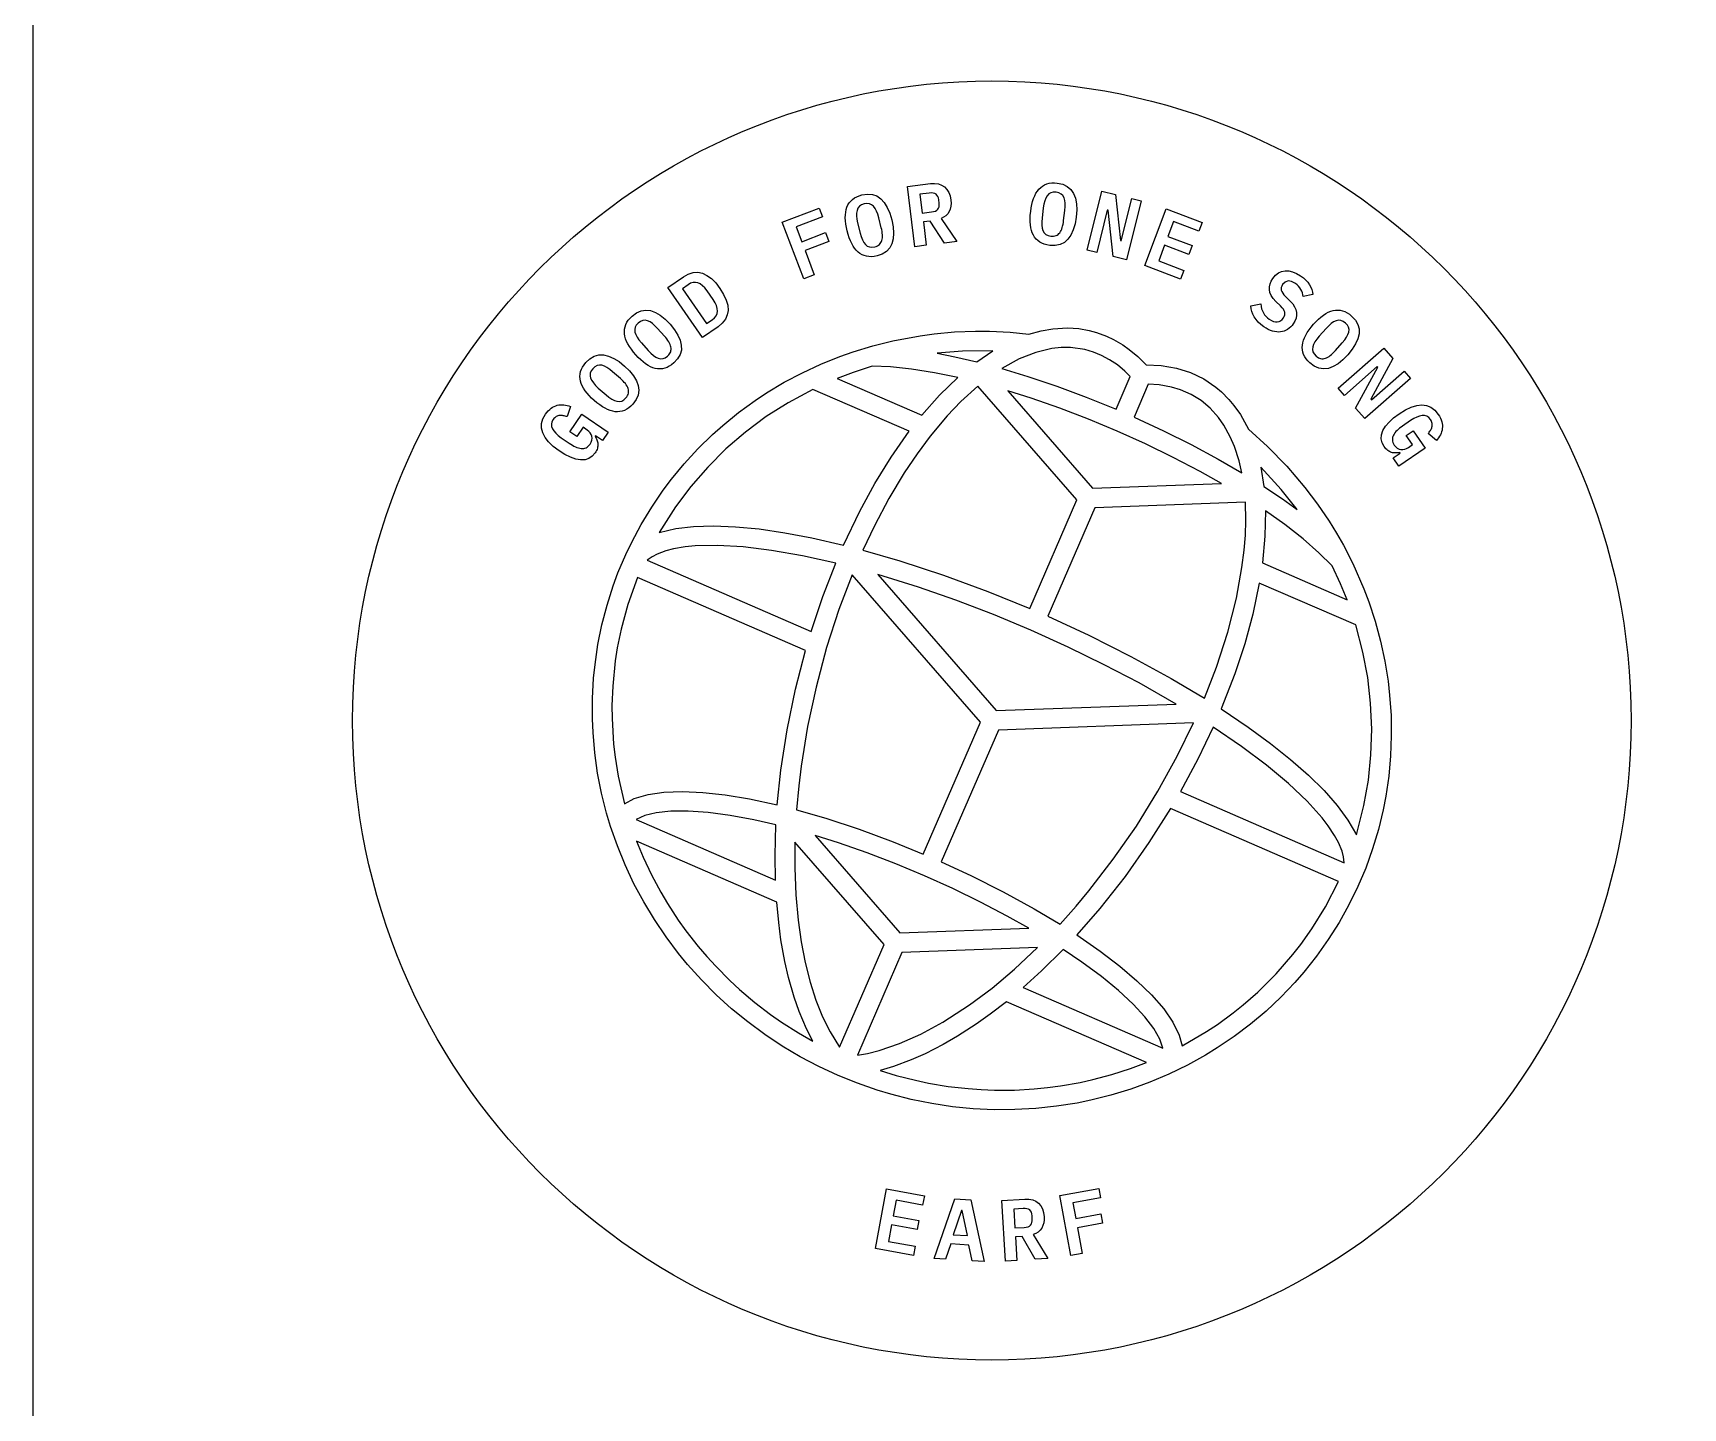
# Model space of a CAD drawing. Header units: millimetres. Extents: x 0 to 600, y 0 to 400.
# Drawn here: x 0 to 51.6, y 94.5 to 137.5 of the extents above; entities that cross this region are included whole.
import ezdxf

# ---------------------------------------------------------------- set-up
doc = ezdxf.new("R2010")
doc.units = ezdxf.units.MM
for name, color, linetype in [('CUT', 7, 'Continuous'), ('ENGRAVE_BACK_MIRRORED', 7, 'Continuous'), ('ENGRAVE_FRONT', 7, 'Continuous'), ('SHEET', 7, 'Continuous')]:
    doc.layers.add(name, color=color, linetype=linetype)

msp = doc.modelspace()

# ---------------------------------------------------------------- linework, layer by layer
at = {"layer": 'CUT'}
msp.add_circle((30, 116), 20, dxfattribs=at)
at = {"layer": 'ENGRAVE_BACK_MIRRORED'}
for points in [[(41.992, 119.107), (42.16, 118.486), (42.295, 117.859), (42.396, 117.226), (42.445, 116.797), (42.49, 116.16), (42.499, 115.522), (42.475, 114.891), (42.417, 114.258), (42.324, 113.629), (42.243, 113.208), (42.094, 112.591), (41.912, 111.983), (41.697, 111.386), (41.452, 110.807), (41.174, 110.238), (40.865, 109.684), (40.526, 109.147), (40.158, 108.629), (39.763, 108.132), (39.48, 107.808), (39.045, 107.351), (38.58, 106.914), (38.092, 106.502), (37.582, 106.116), (37.052, 105.758), (36.682, 105.531), (36.12, 105.22), (35.541, 104.939), (34.947, 104.688), (34.345, 104.469), (33.726, 104.28), (33.096, 104.124), (32.667, 104.036), (32.024, 103.934), (31.376, 103.866), (30.724, 103.83), (30.071, 103.828), (29.417, 103.859), (28.77, 103.922), (28.121, 104.019), (27.477, 104.149), (26.84, 104.311), (26.416, 104.439), (25.795, 104.654), (25.187, 104.899), (24.588, 105.177), (24.006, 105.484), (23.441, 105.819), (22.894, 106.182), (22.366, 106.572), (21.858, 106.988), (21.377, 107.425), (20.916, 107.888), (20.479, 108.374), (20.199, 108.714), (19.807, 109.235), (19.442, 109.773), (19.109, 110.325), (18.803, 110.896), (18.527, 111.482), (18.283, 112.079), (18.071, 112.688), (17.947, 113.104), (17.79, 113.727), (17.667, 114.351), (17.577, 114.985), (17.522, 115.622), (17.503, 116.053), (17.505, 116.69), (17.54, 117.32), (17.584, 117.748), (17.676, 118.377), (17.802, 118.994), (17.962, 119.608), (18.155, 120.212), (18.303, 120.614), (18.548, 121.193), (18.733, 121.579), (19.029, 122.133), (19.358, 122.676), (19.716, 123.2), (19.974, 123.543), (20.375, 124.029), (20.806, 124.498), (21.262, 124.943), (21.584, 125.229), (22.075, 125.629), (22.592, 126.006), (22.953, 126.245), (23.503, 126.576), (24.071, 126.877), (24.65, 127.146), (25.249, 127.387), (25.66, 127.533), (26.28, 127.721), (26.904, 127.876), (27.761, 128.035), (28.192, 128.092), (28.836, 128.15), (29.488, 128.174), (29.929, 128.172), (30.578, 128.142), (31.161, 128.086), (31.542, 128.19), (31.907, 128.253), (32.364, 128.279), (32.719, 128.256), (33.046, 128.199), (33.277, 128.137), (33.588, 128.022), (33.806, 127.919), (34.099, 127.747), (34.301, 127.605), (34.571, 127.38), (34.825, 127.128), (35.303, 127.104), (35.773, 127.021), (36.216, 126.881), (36.629, 126.682), (37.007, 126.427), (37.182, 126.279), (37.419, 126.041), (37.575, 125.853), (37.775, 125.569), (38.028, 125.109), (38.627, 124.572), (39.233, 123.952), (39.798, 123.29), (40.193, 122.765), (40.555, 122.231), (40.782, 121.862), (40.999, 121.482), (41.292, 120.91), (41.641, 120.116), (41.793, 119.714), (41.992, 119.107)], [(30.032, 127.556), (29.084, 127.549), (28.285, 127.485), (28.846, 127.374), (29.529, 127.215), (30.032, 127.556)], [(34.33, 126.759), (34.161, 126.924), (33.927, 127.118), (33.685, 127.283), (33.435, 127.418), (33.178, 127.524), (32.913, 127.6), (32.456, 127.663), (32.171, 127.661), (31.878, 127.63), (31.375, 127.511), (30.855, 127.306), (30.309, 127.006), (31.129, 126.758), (32.032, 126.454), (32.947, 126.114), (33.886, 125.733), (34.33, 126.759)], [(28.933, 126.727), (28.207, 126.876), (27.489, 126.99), (26.834, 127.057), (26.259, 127.077), (25.658, 126.883), (25.16, 126.694), (27.809, 125.546), (28.367, 126.177), (28.933, 126.727)], [(34.448, 125.489), (35.368, 125.064), (36.241, 124.629), (37.081, 124.177), (37.822, 123.749), (37.735, 124.125), (37.592, 124.568), (37.462, 124.872), (37.26, 125.236), (37.089, 125.48), (36.834, 125.764), (36.551, 126.003), (36.239, 126.196), (35.898, 126.345), (35.623, 126.426), (35.232, 126.495), (34.893, 126.515), (34.448, 125.489)], [(27.417, 125.047), (24.401, 126.355), (23.626, 125.939), (22.942, 125.503), (22.293, 125.02), (21.681, 124.494), (21.109, 123.927), (20.581, 123.321), (20.098, 122.679), (19.593, 121.884), (20.111, 122.006), (20.67, 122.071), (21.293, 122.089), (21.979, 122.061), (22.722, 121.989), (23.52, 121.873), (24.364, 121.715), (25.361, 121.487), (25.869, 122.546), (26.344, 123.416), (26.848, 124.235), (27.417, 125.047)], [(25.964, 121.332), (27.122, 120.997), (28.488, 120.549), (29.876, 120.037), (31.185, 119.505), (32.657, 122.899), (29.559, 126.458), (29.027, 125.974), (28.599, 125.524), (28.073, 124.895), (27.661, 124.341), (27.262, 123.745), (26.781, 122.946), (26.326, 122.092), (25.964, 121.332)], [(37.184, 123.413), (36.513, 123.79), (35.677, 124.228), (34.811, 124.649), (33.924, 125.05), (33.025, 125.424), (32.125, 125.768), (31.234, 126.079), (30.5, 126.311), (33.15, 123.266), (37.184, 123.413)], [(39.555, 122.599), (39.056, 123.225), (38.413, 123.922), (38.508, 123.322), (39.091, 122.932), (39.555, 122.599)], [(37.826, 120.782), (37.894, 121.328), (37.932, 121.801), (37.948, 122.258), (37.935, 122.826), (33.22, 122.655), (31.748, 119.261), (33.032, 118.669), (34.354, 118.006), (35.615, 117.315), (36.651, 116.698), (37.025, 117.667), (37.379, 118.76), (37.65, 119.821), (37.826, 120.782)], [(41.114, 119.777), (40.912, 120.27), (40.643, 120.841), (40.235, 121.247), (39.739, 121.679), (39.164, 122.125), (38.559, 122.553), (38.544, 121.764), (38.466, 120.926), (41.114, 119.777)], [(25.115, 120.916), (24.071, 121.148), (23.104, 121.318), (22.215, 121.427), (21.415, 121.474), (20.715, 121.459), (20.406, 121.429), (20.039, 121.368), (19.8, 121.306), (19.531, 121.206), (19.368, 121.12), (19.216, 121.01), (24.345, 118.786), (24.71, 119.873), (25.115, 120.916)], [(18.503, 113.395), (18.811, 113.557), (19.243, 113.688), (19.741, 113.761), (20.319, 113.782), (20.956, 113.752), (21.661, 113.673), (22.418, 113.546), (23.286, 113.358), (23.398, 114.447), (23.592, 115.712), (23.854, 116.977), (24.169, 118.194), (18.909, 120.475), (18.609, 119.632), (18.4, 118.858), (18.28, 118.268), (18.218, 117.871), (18.137, 117.072), (18.114, 116.468), (18.117, 116.065), (18.165, 115.259), (18.211, 114.857), (18.307, 114.256), (18.503, 113.395)], [(24.832, 118.28), (24.5, 117.045), (24.234, 115.808), (24.034, 114.573), (23.959, 113.961), (23.89, 113.205), (24.801, 112.942), (25.849, 112.599), (26.916, 112.205), (27.855, 111.824), (29.642, 115.945), (25.629, 120.554), (25.217, 119.469), (24.832, 118.28)], [(31.223, 118.821), (30.047, 119.311), (28.87, 119.761), (27.705, 120.167), (26.435, 120.563), (30.135, 116.312), (35.767, 116.516), (34.611, 117.173), (33.518, 117.746), (32.384, 118.298), (31.223, 118.821)], [(37.176, 116.365), (38.024, 115.792), (38.716, 115.285), (39.347, 114.781), (39.907, 114.288), (40.396, 113.807), (40.809, 113.339), (41.143, 112.887), (41.408, 112.426), (41.643, 113.338), (41.782, 114.129), (41.863, 114.928), (41.887, 115.733), (41.852, 116.54), (41.76, 117.344), (41.611, 118.141), (41.386, 118.991), (38.369, 120.299), (38.166, 119.328), (37.912, 118.401), (37.602, 117.459), (37.176, 116.365)], [(35.197, 113.786), (35.801, 114.88), (36.312, 115.922), (30.204, 115.701), (28.418, 111.58), (29.339, 111.155), (30.355, 110.645), (31.322, 110.115), (32.136, 109.629), (32.641, 110.196), (33.037, 110.67), (33.801, 111.66), (34.522, 112.7), (35.197, 113.786)], [(41.028, 111.553), (41.005, 111.739), (40.956, 111.917), (40.845, 112.182), (40.726, 112.399), (40.521, 112.708), (40.331, 112.954), (39.864, 113.475), (39.283, 114.027), (38.596, 114.601), (37.811, 115.191), (36.927, 115.795), (36.443, 114.786), (35.899, 113.777), (41.028, 111.553)], [(23.246, 112.737), (22.557, 112.893), (21.81, 113.03), (21.122, 113.121), (20.503, 113.164), (19.959, 113.161), (19.502, 113.113), (19.139, 113.025), (18.867, 112.9), (23.231, 111.007), (23.219, 111.781), (23.246, 112.737)], [(32.661, 109.294), (33.391, 108.789), (34.001, 108.322), (34.541, 107.862), (34.998, 107.418), (35.378, 106.981), (35.665, 106.568), (35.865, 106.163), (35.957, 105.828), (36.72, 106.273), (37.058, 106.497), (37.548, 106.855), (37.864, 107.107), (38.319, 107.506), (38.891, 108.073), (39.419, 108.679), (39.666, 108.996), (40.015, 109.486), (40.437, 110.168), (40.847, 110.963), (35.587, 113.243), (34.914, 112.182), (34.169, 111.126), (33.379, 110.12), (32.661, 109.294)], [(18.886, 112.223), (19.088, 111.73), (19.35, 111.174), (19.641, 110.63), (19.851, 110.276), (20.188, 109.758), (20.429, 109.422), (20.811, 108.933), (21.08, 108.618), (21.36, 108.312), (21.799, 107.87), (22.105, 107.588), (22.581, 107.184), (23.078, 106.804), (23.419, 106.565), (23.947, 106.228), (24.401, 105.967), (24.205, 106.356), (23.975, 106.902), (23.819, 107.348), (23.642, 107.966), (23.527, 108.462), (23.403, 109.145), (23.331, 109.685), (23.27, 110.322), (18.886, 112.223)], [(23.869, 110.549), (23.94, 109.754), (24.036, 109.073), (24.162, 108.428), (24.316, 107.821), (24.498, 107.256), (24.706, 106.736), (24.938, 106.263), (25.234, 105.779), (26.626, 108.99), (23.839, 112.193), (23.835, 111.395), (23.869, 110.549)], [(24.47, 112.402), (27.12, 109.357), (31.154, 109.504), (30.482, 109.881), (29.647, 110.319), (28.781, 110.741), (27.893, 111.141), (26.994, 111.515), (26.095, 111.859), (25.204, 112.17), (24.47, 112.402)], [(25.797, 105.535), (26.108, 105.591), (26.476, 105.683), (27.115, 105.899), (27.78, 106.193), (28.464, 106.563), (29.301, 107.104), (30.007, 107.632), (30.712, 108.226), (31.432, 108.9), (27.189, 108.746), (25.797, 105.535)], [(35.347, 105.754), (35.252, 106.038), (35.068, 106.364), (34.791, 106.731), (34.422, 107.129), (33.967, 107.552), (33.43, 107.992), (32.82, 108.443), (32.235, 108.839), (31.556, 108.167), (30.982, 107.647), (35.347, 105.754)], [(30.456, 107.206), (29.949, 106.815), (29.505, 106.499), (28.923, 106.123), (28.482, 105.868), (27.909, 105.574), (27.477, 105.383), (26.922, 105.178), (26.504, 105.055), (27.004, 104.902), (27.611, 104.747), (28.019, 104.662), (28.636, 104.559), (29.256, 104.487), (29.671, 104.457), (30.086, 104.441), (30.709, 104.443), (31.329, 104.477), (31.741, 104.518), (32.15, 104.572), (32.76, 104.679), (33.162, 104.768), (33.757, 104.927), (34.342, 105.117), (34.84, 105.306), (30.456, 107.206)]]:
    msp.add_lwpolyline(points, close=True, dxfattribs=at)
at = {"layer": 'ENGRAVE_FRONT'}
for points in [[(28.692, 132.403), (28.717, 132.276), (28.723, 132.176), (28.716, 132.082), (28.696, 131.995), (28.663, 131.915), (28.618, 131.844), (28.561, 131.785), (28.492, 131.737), (28.411, 131.702), (28.908, 130.978), (28.519, 130.93), (28.07, 131.619), (27.857, 131.593), (27.946, 130.861), (27.592, 130.818), (27.362, 132.704), (28.078, 132.791), (28.209, 132.797), (28.326, 132.781), (28.429, 132.744), (28.519, 132.685), (28.593, 132.608), (28.651, 132.514), (28.692, 132.403)], [(31.24, 131.328), (31.22, 131.411), (31.207, 131.501), (31.2, 131.597), (31.199, 131.699), (31.204, 131.807), (31.215, 131.92), (31.231, 132.031), (31.252, 132.136), (31.277, 132.235), (31.307, 132.327), (31.342, 132.412), (31.381, 132.488), (31.425, 132.557), (31.474, 132.618), (31.528, 132.671), (31.587, 132.715), (31.651, 132.752), (31.72, 132.781), (31.795, 132.801), (31.874, 132.813), (31.958, 132.815), (32.047, 132.808), (32.217, 132.771), (32.358, 132.705), (32.472, 132.61), (32.556, 132.486), (32.615, 132.336), (32.649, 132.162), (32.658, 131.966), (32.642, 131.746), (32.604, 131.529), (32.549, 131.341), (32.474, 131.18), (32.381, 131.048), (32.269, 130.948), (32.136, 130.883), (31.983, 130.853), (31.81, 130.858), (31.721, 130.872), (31.64, 130.895), (31.566, 130.925), (31.499, 130.963), (31.439, 131.007), (31.385, 131.058), (31.339, 131.116), (31.299, 131.18), (31.266, 131.251), (31.24, 131.328)], [(25.707, 130.767), (25.659, 130.838), (25.615, 130.917), (25.574, 131.004), (25.537, 131.099), (25.504, 131.201), (25.474, 131.311), (25.449, 131.421), (25.431, 131.527), (25.42, 131.628), (25.415, 131.724), (25.417, 131.816), (25.427, 131.901), (25.443, 131.981), (25.468, 132.056), (25.499, 132.124), (25.539, 132.187), (25.585, 132.244), (25.64, 132.296), (25.702, 132.341), (25.772, 132.38), (25.85, 132.412), (25.935, 132.438), (26.107, 132.463), (26.263, 132.452), (26.402, 132.403), (26.526, 132.317), (26.634, 132.197), (26.727, 132.047), (26.806, 131.867), (26.869, 131.656), (26.911, 131.44), (26.926, 131.244), (26.913, 131.068), (26.874, 130.911), (26.804, 130.778), (26.703, 130.67), (26.571, 130.587), (26.407, 130.53), (26.319, 130.512), (26.235, 130.504), (26.155, 130.506), (26.079, 130.517), (26.007, 130.538), (25.939, 130.566), (25.875, 130.604), (25.815, 130.65), (25.759, 130.704), (25.707, 130.767)], [(26.576, 131.095), (26.578, 131.141), (26.576, 131.19), (26.571, 131.241), (26.564, 131.295), (26.553, 131.351), (26.54, 131.409), (26.462, 131.724), (26.43, 131.835), (26.392, 131.932), (26.347, 132.014), (26.297, 132.081), (26.239, 132.131), (26.171, 132.159), (26.093, 132.167), (26.005, 132.155), (25.922, 132.125), (25.857, 132.082), (25.81, 132.025), (25.782, 131.954), (25.768, 131.871), (25.767, 131.778), (25.778, 131.674), (25.802, 131.561), (25.88, 131.243), (25.913, 131.132), (25.951, 131.035), (25.995, 130.953), (26.046, 130.886), (26.104, 130.837), (26.172, 130.808), (26.25, 130.8), (26.337, 130.812), (26.381, 130.826), (26.42, 130.842), (26.455, 130.863), (26.484, 130.887), (26.51, 130.914), (26.531, 130.944), (26.548, 130.977), (26.561, 131.014), (26.57, 131.053), (26.576, 131.095)], [(28.327, 132.341), (28.309, 132.39), (28.284, 132.43), (28.253, 132.46), (28.214, 132.481), (28.165, 132.493), (28.107, 132.497), (28.04, 132.493), (27.751, 132.458), (27.823, 131.869), (28.112, 131.904), (28.178, 131.915), (28.233, 131.933), (28.277, 131.957), (28.311, 131.987), (28.334, 132.024), (28.348, 132.068), (28.353, 132.12), (28.35, 132.18), (28.338, 132.282), (28.327, 132.341)], [(32.168, 131.326), (32.187, 131.368), (32.202, 131.414), (32.216, 131.464), (32.228, 131.517), (32.239, 131.573), (32.247, 131.632), (32.286, 131.954), (32.295, 132.07), (32.294, 132.174), (32.282, 132.266), (32.258, 132.347), (32.222, 132.414), (32.168, 132.465), (32.098, 132.5), (32.012, 132.519), (31.924, 132.521), (31.847, 132.504), (31.783, 132.467), (31.732, 132.411), (31.69, 132.338), (31.656, 132.252), (31.629, 132.151), (31.61, 132.036), (31.571, 131.712), (31.562, 131.596), (31.563, 131.492), (31.575, 131.4), (31.599, 131.319), (31.635, 131.252), (31.689, 131.201), (31.759, 131.166), (31.845, 131.147), (31.891, 131.143), (31.933, 131.145), (31.973, 131.152), (32.009, 131.164), (32.042, 131.18), (32.073, 131.201), (32.1, 131.226), (32.125, 131.255), (32.148, 131.289), (32.168, 131.326)], [(34.672, 132.254), (34.216, 130.409), (33.791, 130.514), (33.635, 131.958), (33.608, 131.964), (33.281, 130.64), (32.985, 130.714), (33.441, 132.558), (33.867, 132.453), (34.023, 131.009), (34.049, 131.003), (34.377, 132.327), (34.672, 132.254)], [(24.156, 130.699), (24.446, 129.936), (24.113, 129.809), (23.437, 131.585), (24.597, 132.026), (24.702, 131.752), (23.875, 131.437), (24.051, 130.974), (24.797, 131.258), (24.901, 130.983), (24.156, 130.699)], [(35.407, 130.866), (35.221, 130.377), (36.009, 130.077), (35.905, 129.802), (34.783, 130.229), (35.459, 132.005), (36.581, 131.578), (36.476, 131.303), (35.687, 131.604), (35.511, 131.14), (36.272, 130.851), (36.167, 130.576), (35.407, 130.866)], [(21.494, 129.511), (21.609, 129.326), (21.689, 129.15), (21.736, 128.984), (21.748, 128.827), (21.724, 128.682), (21.664, 128.547), (21.567, 128.424), (21.433, 128.313), (20.948, 127.977), (19.866, 129.538), (20.351, 129.875), (20.502, 129.961), (20.652, 130.008), (20.799, 130.017), (20.944, 129.987), (21.086, 129.921), (21.226, 129.819), (21.362, 129.683), (21.494, 129.511)], [(21.093, 129.435), (21.023, 129.526), (20.952, 129.597), (20.879, 129.651), (20.805, 129.686), (20.729, 129.702), (20.652, 129.697), (20.574, 129.672), (20.494, 129.626), (20.317, 129.504), (21.074, 128.412), (21.251, 128.534), (21.321, 128.593), (21.372, 128.658), (21.404, 128.728), (21.416, 128.804), (21.409, 128.886), (21.384, 128.974), (21.341, 129.066), (21.281, 129.164), (21.093, 129.435)], [(38.108, 128.966), (38.412, 129.027), (38.424, 128.949), (38.442, 128.876), (38.467, 128.809), (38.498, 128.747), (38.535, 128.69), (38.578, 128.638), (38.627, 128.59), (38.682, 128.547), (38.748, 128.507), (38.812, 128.48), (38.872, 128.466), (38.93, 128.465), (38.985, 128.477), (39.035, 128.502), (39.081, 128.54), (39.123, 128.59), (39.15, 128.637), (39.166, 128.682), (39.172, 128.726), (39.167, 128.769), (39.151, 128.814), (39.124, 128.861), (39.085, 128.91), (39.034, 128.963), (38.887, 129.105), (38.803, 129.199), (38.741, 129.292), (38.703, 129.385), (38.687, 129.477), (38.69, 129.567), (38.709, 129.655), (38.743, 129.74), (38.792, 129.823), (38.874, 129.922), (38.965, 129.996), (39.065, 130.044), (39.175, 130.066), (39.291, 130.063), (39.411, 130.035), (39.534, 129.983), (39.661, 129.906), (39.747, 129.841), (39.821, 129.773), (39.885, 129.703), (39.937, 129.629), (39.978, 129.553), (40.009, 129.477), (40.03, 129.4), (40.041, 129.322), (39.741, 129.258), (39.733, 129.316), (39.718, 129.372), (39.698, 129.426), (39.673, 129.479), (39.64, 129.53), (39.6, 129.578), (39.552, 129.623), (39.497, 129.665), (39.376, 129.73), (39.269, 129.745), (39.176, 129.713), (39.096, 129.632), (39.07, 129.587), (39.055, 129.544), (39.05, 129.501), (39.055, 129.458), (39.072, 129.414), (39.1, 129.367), (39.139, 129.316), (39.191, 129.262), (39.334, 129.119), (39.413, 129.03), (39.472, 128.94), (39.512, 128.85), (39.532, 128.76), (39.534, 128.671), (39.517, 128.582), (39.484, 128.493), (39.432, 128.406), (39.392, 128.354), (39.35, 128.307), (39.304, 128.267), (39.255, 128.232), (39.204, 128.203), (39.15, 128.18), (39.093, 128.163), (39.035, 128.153), (38.974, 128.149), (38.912, 128.151), (38.848, 128.161), (38.782, 128.177), (38.715, 128.201), (38.647, 128.231), (38.578, 128.269), (38.508, 128.314), (38.414, 128.386), (38.333, 128.461), (38.266, 128.54), (38.212, 128.622), (38.171, 128.706), (38.139, 128.792), (38.118, 128.878), (38.108, 128.966)], [(19.395, 127.033), (19.32, 127.064), (19.244, 127.105), (19.168, 127.154), (19.091, 127.212), (19.014, 127.279), (18.937, 127.354), (18.859, 127.437), (18.787, 127.523), (18.721, 127.608), (18.664, 127.692), (18.615, 127.775), (18.574, 127.857), (18.543, 127.937), (18.52, 128.016), (18.507, 128.093), (18.503, 128.168), (18.509, 128.242), (18.523, 128.315), (18.547, 128.386), (18.581, 128.455), (18.625, 128.522), (18.679, 128.586), (18.743, 128.649), (18.883, 128.752), (19.026, 128.814), (19.172, 128.836), (19.322, 128.818), (19.473, 128.762), (19.626, 128.673), (19.779, 128.55), (19.933, 128.393), (20.071, 128.221), (20.176, 128.055), (20.247, 127.893), (20.284, 127.736), (20.285, 127.585), (20.247, 127.443), (20.168, 127.308), (20.05, 127.181), (19.98, 127.124), (19.909, 127.078), (19.838, 127.043), (19.765, 127.017), (19.692, 127.001), (19.618, 126.995), (19.544, 126.999), (19.47, 127.011), (19.395, 127.033)], [(39.728, 127.814), (39.75, 127.892), (39.781, 127.972), (39.822, 128.053), (39.87, 128.136), (39.928, 128.22), (39.993, 128.306), (40.067, 128.393), (40.144, 128.475), (40.221, 128.55), (40.298, 128.616), (40.374, 128.675), (40.451, 128.725), (40.527, 128.765), (40.602, 128.797), (40.677, 128.819), (40.752, 128.831), (40.826, 128.834), (40.899, 128.828), (40.973, 128.813), (41.045, 128.787), (41.117, 128.751), (41.187, 128.705), (41.257, 128.649), (41.375, 128.522), (41.454, 128.387), (41.493, 128.244), (41.492, 128.094), (41.454, 127.937), (41.383, 127.775), (41.279, 127.609), (41.141, 127.437), (40.986, 127.28), (40.833, 127.157), (40.68, 127.068), (40.529, 127.012), (40.38, 126.994), (40.233, 127.016), (40.09, 127.078), (39.95, 127.181), (39.886, 127.243), (39.832, 127.308), (39.789, 127.375), (39.755, 127.444), (39.731, 127.515), (39.716, 127.587), (39.711, 127.661), (39.715, 127.737), (39.728, 127.814)], [(19.95, 127.72), (19.935, 127.76), (19.916, 127.801), (19.892, 127.844), (19.863, 127.887), (19.832, 127.931), (19.796, 127.976), (19.757, 128.021), (19.542, 128.263), (19.461, 128.347), (19.382, 128.414), (19.305, 128.466), (19.229, 128.502), (19.154, 128.519), (19.081, 128.512), (19.008, 128.483), (18.937, 128.431), (18.877, 128.366), (18.839, 128.297), (18.825, 128.225), (18.833, 128.149), (18.859, 128.07), (18.902, 127.987), (18.96, 127.9), (19.034, 127.811), (19.251, 127.567), (19.331, 127.483), (19.41, 127.415), (19.488, 127.364), (19.564, 127.328), (19.638, 127.311), (19.712, 127.317), (19.784, 127.346), (19.856, 127.398), (19.889, 127.431), (19.915, 127.464), (19.936, 127.498), (19.952, 127.533), (19.961, 127.568), (19.966, 127.605), (19.965, 127.642), (19.96, 127.681), (19.95, 127.72)], [(40.474, 127.342), (40.512, 127.362), (40.551, 127.386), (40.59, 127.415), (40.63, 127.448), (40.67, 127.484), (40.711, 127.525), (40.751, 127.569), (40.966, 127.811), (41.04, 127.9), (41.098, 127.987), (41.141, 128.07), (41.167, 128.149), (41.175, 128.225), (41.161, 128.297), (41.123, 128.366), (41.063, 128.431), (40.992, 128.483), (40.919, 128.512), (40.846, 128.519), (40.771, 128.502), (40.695, 128.466), (40.618, 128.414), (40.539, 128.347), (40.458, 128.263), (40.241, 128.019), (40.167, 127.929), (40.109, 127.843), (40.067, 127.76), (40.04, 127.681), (40.032, 127.605), (40.047, 127.532), (40.084, 127.464), (40.144, 127.398), (40.18, 127.37), (40.216, 127.347), (40.252, 127.33), (40.288, 127.319), (40.325, 127.314), (40.362, 127.313), (40.399, 127.318), (40.436, 127.328), (40.474, 127.342)], [(42.897, 126.926), (43.099, 126.698), (41.673, 125.441), (41.383, 125.77), (42.077, 127.046), (42.059, 127.066), (41.036, 126.164), (40.834, 126.393), (42.26, 127.649), (42.55, 127.321), (41.856, 126.045), (41.874, 126.025), (42.897, 126.926)], [(18.139, 125.67), (18.06, 125.692), (17.98, 125.723), (17.899, 125.763), (17.816, 125.811), (17.731, 125.868), (17.645, 125.933), (17.558, 126.006), (17.476, 126.083), (17.401, 126.159), (17.334, 126.236), (17.275, 126.312), (17.224, 126.389), (17.183, 126.464), (17.152, 126.54), (17.129, 126.615), (17.116, 126.689), (17.113, 126.763), (17.119, 126.837), (17.134, 126.91), (17.159, 126.983), (17.194, 127.054), (17.24, 127.125), (17.296, 127.195), (17.423, 127.314), (17.557, 127.393), (17.7, 127.433), (17.85, 127.433), (18.007, 127.396), (18.169, 127.325), (18.336, 127.222), (18.509, 127.085), (18.666, 126.931), (18.79, 126.778), (18.88, 126.626), (18.937, 126.475), (18.956, 126.326), (18.935, 126.179), (18.873, 126.036), (18.771, 125.896), (18.708, 125.831), (18.644, 125.777), (18.577, 125.733), (18.508, 125.699), (18.438, 125.674), (18.365, 125.659), (18.291, 125.654), (18.216, 125.657), (18.139, 125.67)], [(18.607, 126.419), (18.587, 126.457), (18.563, 126.495), (18.534, 126.535), (18.5, 126.574), (18.464, 126.614), (18.423, 126.654), (18.379, 126.694), (18.136, 126.909), (18.046, 126.982), (17.959, 127.039), (17.876, 127.082), (17.796, 127.108), (17.72, 127.115), (17.648, 127.1), (17.58, 127.063), (17.515, 127.002), (17.463, 126.931), (17.434, 126.858), (17.429, 126.784), (17.445, 126.71), (17.482, 126.634), (17.534, 126.557), (17.602, 126.478), (17.686, 126.398), (17.931, 126.182), (18.021, 126.109), (18.108, 126.051), (18.191, 126.009), (18.271, 125.983), (18.347, 125.975), (18.419, 125.99), (18.487, 126.028), (18.552, 126.088), (18.581, 126.124), (18.603, 126.16), (18.62, 126.197), (18.631, 126.233), (18.636, 126.27), (18.636, 126.307), (18.631, 126.344), (18.621, 126.381), (18.607, 126.419)], [(17.664, 124.713), (17.67, 124.681), (17.673, 124.649), (17.674, 124.615), (17.672, 124.582), (17.667, 124.547), (17.659, 124.512), (17.647, 124.476), (17.632, 124.44), (17.612, 124.403), (17.589, 124.367), (17.499, 124.264), (17.393, 124.194), (17.271, 124.156), (17.132, 124.15), (16.98, 124.176), (16.817, 124.231), (16.643, 124.317), (16.459, 124.432), (16.277, 124.57), (16.131, 124.71), (16.021, 124.851), (15.947, 124.994), (15.91, 125.139), (15.913, 125.285), (15.956, 125.433), (16.039, 125.581), (16.08, 125.637), (16.122, 125.686), (16.166, 125.729), (16.211, 125.765), (16.258, 125.796), (16.305, 125.822), (16.354, 125.843), (16.403, 125.858), (16.454, 125.868), (16.505, 125.874), (16.557, 125.875), (16.609, 125.872), (16.662, 125.864), (16.716, 125.854), (16.769, 125.84), (16.822, 125.823), (16.714, 125.502), (16.684, 125.51), (16.653, 125.519), (16.623, 125.526), (16.593, 125.533), (16.563, 125.538), (16.534, 125.541), (16.506, 125.542), (16.477, 125.54), (16.45, 125.535), (16.423, 125.528), (16.397, 125.518), (16.371, 125.505), (16.346, 125.489), (16.323, 125.469), (16.3, 125.444), (16.278, 125.414), (16.238, 125.342), (16.221, 125.269), (16.225, 125.197), (16.251, 125.126), (16.296, 125.054), (16.357, 124.984), (16.434, 124.914), (16.527, 124.844), (16.778, 124.672), (16.828, 124.639), (16.878, 124.609), (16.926, 124.582), (16.973, 124.559), (17.02, 124.54), (17.065, 124.525), (17.109, 124.514), (17.151, 124.508), (17.192, 124.507), (17.231, 124.51), (17.269, 124.519), (17.305, 124.532), (17.338, 124.551), (17.371, 124.576), (17.401, 124.607), (17.429, 124.644), (17.465, 124.707), (17.486, 124.768), (17.493, 124.828), (17.485, 124.887), (17.464, 124.943), (17.433, 124.994), (17.391, 125.041), (17.338, 125.083), (17.21, 125.171), (17.014, 124.886), (16.801, 125.032), (17.177, 125.58), (17.996, 125.018), (17.816, 124.755), (17.598, 124.905), (17.586, 124.887), (17.602, 124.86), (17.617, 124.832), (17.631, 124.804), (17.644, 124.774), (17.655, 124.744), (17.664, 124.713)], [(42.572, 124.369), (42.54, 124.375), (42.508, 124.384), (42.477, 124.395), (42.446, 124.409), (42.416, 124.426), (42.386, 124.447), (42.357, 124.47), (42.329, 124.498), (42.302, 124.529), (42.276, 124.564), (42.212, 124.685), (42.185, 124.809), (42.194, 124.937), (42.238, 125.068), (42.317, 125.201), (42.428, 125.333), (42.57, 125.464), (42.744, 125.595), (42.938, 125.715), (43.121, 125.801), (43.293, 125.852), (43.453, 125.87), (43.601, 125.852), (43.736, 125.796), (43.858, 125.703), (43.967, 125.572), (44.004, 125.514), (44.035, 125.457), (44.059, 125.401), (44.077, 125.345), (44.089, 125.291), (44.096, 125.237), (44.097, 125.185), (44.094, 125.133), (44.085, 125.082), (44.072, 125.032), (44.055, 124.983), (44.033, 124.936), (44.007, 124.889), (43.978, 124.843), (43.946, 124.798), (43.911, 124.755), (43.65, 124.972), (43.669, 124.997), (43.687, 125.022), (43.705, 125.047), (43.722, 125.073), (43.738, 125.099), (43.751, 125.125), (43.762, 125.151), (43.77, 125.178), (43.776, 125.206), (43.779, 125.233), (43.779, 125.261), (43.777, 125.29), (43.77, 125.319), (43.76, 125.348), (43.745, 125.379), (43.725, 125.41), (43.672, 125.473), (43.61, 125.515), (43.542, 125.537), (43.466, 125.539), (43.383, 125.522), (43.295, 125.491), (43.202, 125.445), (43.104, 125.383), (42.852, 125.21), (42.803, 125.176), (42.758, 125.14), (42.716, 125.105), (42.677, 125.069), (42.642, 125.033), (42.612, 124.996), (42.586, 124.959), (42.565, 124.921), (42.549, 124.884), (42.538, 124.846), (42.533, 124.808), (42.532, 124.77), (42.538, 124.731), (42.549, 124.693), (42.568, 124.653), (42.592, 124.613), (42.637, 124.557), (42.687, 124.515), (42.74, 124.487), (42.798, 124.474), (42.858, 124.473), (42.917, 124.483), (42.976, 124.506), (43.035, 124.54), (43.163, 124.628), (42.967, 124.913), (43.18, 125.059), (43.556, 124.512), (42.737, 123.95), (42.557, 124.212), (42.774, 124.362), (42.762, 124.38), (42.731, 124.374), (42.7, 124.37), (42.668, 124.367), (42.636, 124.366), (42.604, 124.366), (42.572, 124.369)], [(27.715, 100.366), (27.662, 100.077), (26.862, 100.224), (26.767, 99.71), (27.597, 99.557), (27.544, 99.268), (26.363, 99.485), (26.707, 101.354), (27.888, 101.137), (27.834, 100.848), (27.004, 101), (26.915, 100.513), (27.715, 100.366)], [(33.409, 100.573), (33.462, 100.284), (32.678, 100.139), (32.825, 99.336), (32.475, 99.272), (32.131, 101.14), (33.352, 101.365), (33.405, 101.076), (32.535, 100.916), (32.625, 100.429), (33.409, 100.573)], [(29.759, 99.084), (29.381, 99.106), (29.277, 99.595), (28.715, 99.63), (28.555, 99.157), (28.197, 99.178), (28.844, 101.043), (29.339, 101.013), (29.759, 99.084)], [(29.235, 99.89), (29.073, 100.677), (29.051, 100.678), (28.795, 99.917), (29.235, 99.89)], [(31.464, 100.903), (31.534, 100.821), (31.586, 100.724), (31.62, 100.611), (31.637, 100.483), (31.637, 100.382), (31.625, 100.289), (31.599, 100.203), (31.562, 100.125), (31.512, 100.057), (31.452, 100.001), (31.38, 99.958), (31.297, 99.928), (31.749, 99.175), (31.358, 99.151), (30.952, 99.866), (30.737, 99.853), (30.782, 99.116), (30.426, 99.095), (30.311, 100.991), (31.031, 101.035), (31.162, 101.033), (31.278, 101.01), (31.378, 100.967), (31.464, 100.903)], [(31.265, 100.349), (31.265, 100.408), (31.259, 100.512), (31.251, 100.571), (31.237, 100.621), (31.214, 100.662), (31.185, 100.694), (31.147, 100.717), (31.1, 100.733), (31.042, 100.74), (30.975, 100.74), (30.684, 100.722), (30.72, 100.13), (31.011, 100.147), (31.078, 100.155), (31.134, 100.17), (31.179, 100.191), (31.214, 100.218), (31.239, 100.254), (31.256, 100.297), (31.265, 100.349)]]:
    msp.add_lwpolyline(points, close=True, dxfattribs=at)
at = {"layer": 'SHEET'}
msp.add_lwpolyline([(0, 0), (600, 0), (600, 400), (0, 400)], close=True, dxfattribs=at)

doc.saveas('drawing.dxf')
